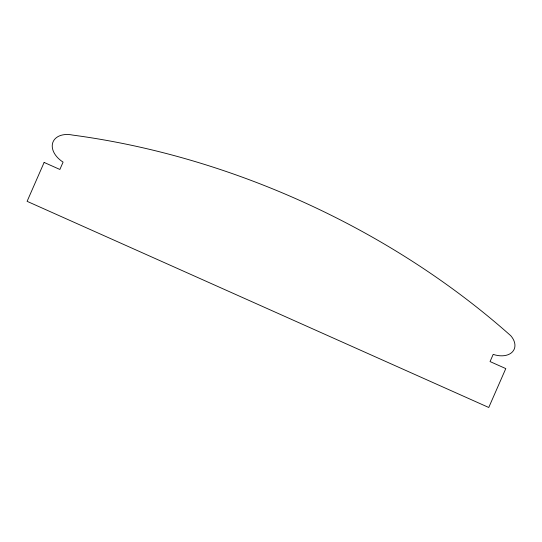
<?xml version="1.0" encoding="UTF-8"?>
<svg xmlns="http://www.w3.org/2000/svg" width="542" height="542" viewBox="0 0 542 542"><rect width="100%" height="100%" fill="white"/><g stroke="black" fill="none" stroke-linecap="round" stroke-linejoin="round"><path stroke-width="0.81" d="M44.132 162.437L27.1 201.326L488.755 407.482L505.788 368.594L490.049 361.568L493.193 354.38A19.885 13.36 24.4 0 0 512.427 351.893A19.885 13.36 24.4 0 0 510.801 335.749A580.665 390.044 24.4 0 0 72.77 135.1A22.093 14.837 24.4 0 0 52.838 142.431A22.093 14.837 24.4 0 0 63.089 162.119L59.871 169.463L44.132 162.437"/></g></svg>
